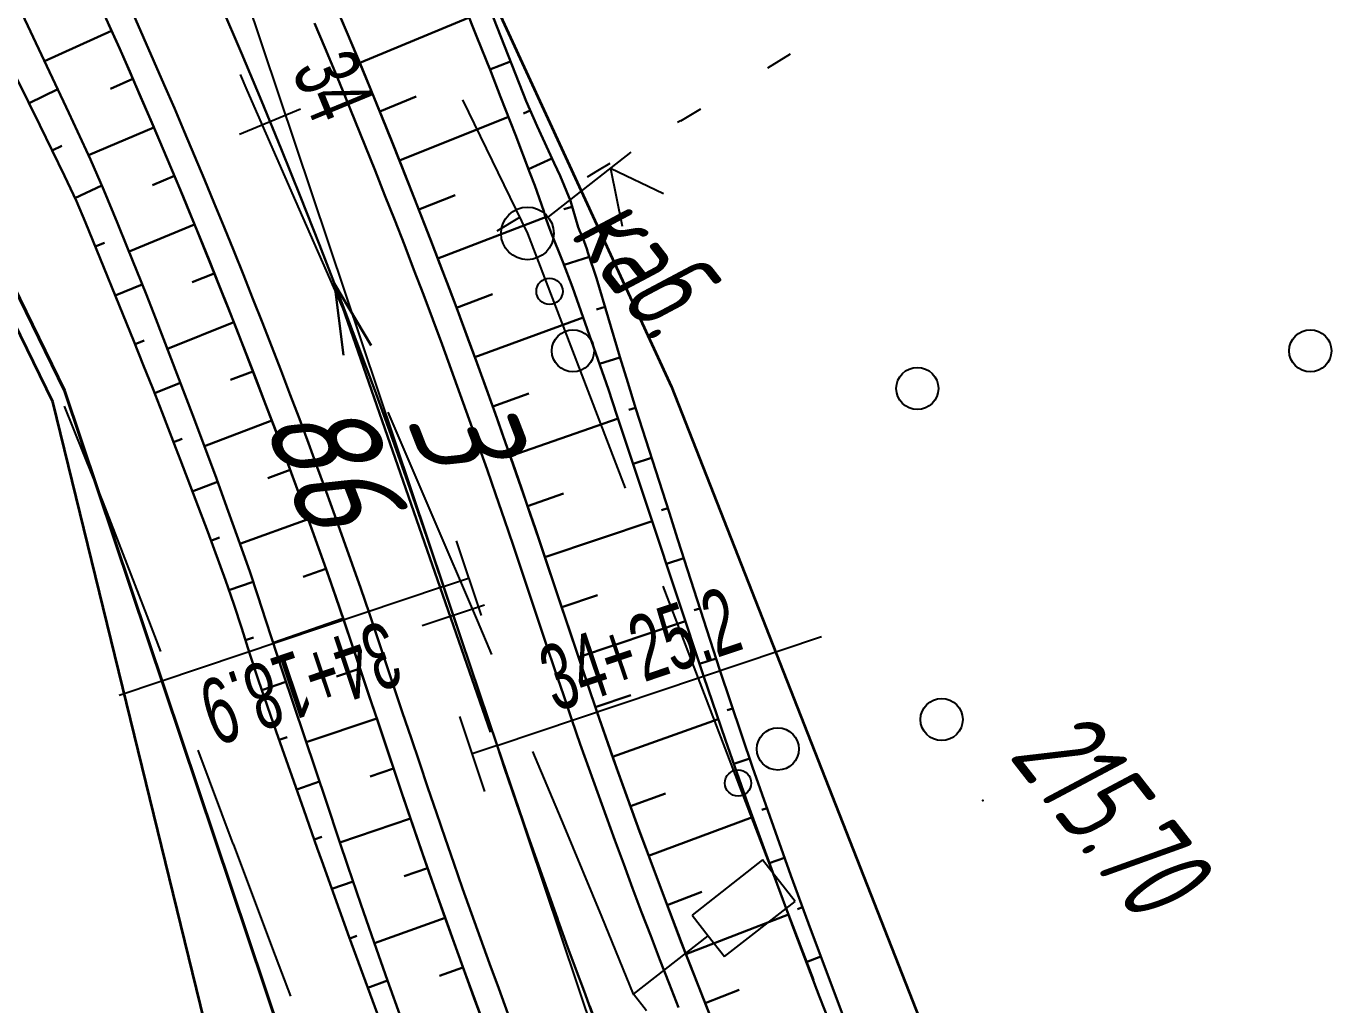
# Model space of a CAD drawing. Header units: millimetres. Extents: x -1799 to 6962, y -1020 to 4121.
# Drawn here: x 1359.6 to 1409.7, y 2787.8 to 2825 of the extents above; entities that cross this region are included whole.
import ezdxf
from ezdxf import colors
from ezdxf.entities.mleader import LeaderData, LeaderLine
from ezdxf.math import Vec2, Vec3

# ---------------------------------------------------------------- set-up
doc = ezdxf.new("R2010")
doc.units = ezdxf.units.MM
doc.linetypes.add('CONTI', pattern=[0])
doc.linetypes.add('DASHED', pattern=[0.75, 0.5, -0.25])
for name, color, linetype, lineweight in [('10', 1, 'Continuous', 35), ('КОПИЯ_ОСЬ_13_ОТКОСЫ', 7, 'Continuous', 30), ('ОСЬ_ВЕРХ_ПОКРЫТИЯ_ГРАНИЦЫ_ПОЛОС', 7, 'Continuous', 30), ('ОСЬ_ВЕРХ_ПОКРЫТИЯ_ОСЬ', 1, 'Continuous', 30), ('Отметки', 5, 'Continuous', 30), ('Уклоны ПЧ', 5, 'Continuous', 30)]:
    doc.layers.add(name, color=color, linetype=linetype, lineweight=lineweight)
for name, color, linetype in [('_Ростелеком', 6, 'Continuous'), ('NAD_MDEFAULT', 7, 'CONTI'), ('PI_OTDEFAULT', 172, 'CONTI'), ('PI_TTDEFAULT', 5, 'CONTI'), ('PLN_O', 7, 'CONTI'), ('SIT_LDEFAULT', 7, 'CONTI'), ('USLZNDEFAULT', 7, 'CONTI'), ('ZAPSKDEFAULT', 7, 'CONTI'), ('КОПИЯ_ОСЬ_ТАНГЕНСЫ', 1, 'Continuous'), ('ОСЬ_ВЕРХ_ПОКРЫТИЯ_ПИКЕТЫ', 1, 'Continuous'), ('ОСЬ_ВЕРХ_ПОКРЫТИЯ_РАЗБИВКА_КРИВ', 1, 'Continuous'), ('ОСЬ_ВЕРХ_ПОКРЫТИЯ_ТАНГЕНСЫ', 1, 'Continuous'), ('разметка', 7, 'Continuous')]:
    doc.layers.add(name, color=color, linetype=linetype)
doc.styles.add('eskd', font='spds.shx', dxfattribs={"width": 1.2, "oblique": 15})
doc.styles.get("Standard").update_dxf_attribs({"font": 'arial.ttf'})
doc.styles.add('STYLE1', font='romand.shx', dxfattribs={"width": 0.9})
doc.styles.add('ГОСТ', font='', dxfattribs={"oblique": 15, "height": 4})
doc.styles.get('ГОСТ').set_extended_font_data('GOST type A')
doc.linetypes.add('кабель_связи_проект.', pattern='A,10,-1,["/",STYLE1,S=3,R=0,X=0,Y=-1.5],-4.1', length=15.1)

# ---------------------------------------------------------------- blocks, each defined once
blk = doc.blocks.new('BL_2002')
at = {"color": 0}
blk.add_circle((0, 0), 0.8, dxfattribs=at)
blk = doc.blocks.new('BL_15')
at = {"color": 0}
for p, q in [((1, 7), (-1, 7)), ((-1, 7), (-1, 3.6)), ((1, 3.6), (1, 7)), ((-1, 3.6), (0, 3.6)), ((0, 0), (0, 3.6)), ((0, 3.6), (1, 3.6)), ((0.8, 0), (0, 0))]:
    blk.add_line(p, q, dxfattribs=at)
blk = doc.blocks.new('BL_4017')
at = {"color": 0}
for p, q in [((0, 1), (0, 5)), ((2, 5), (0, 4)), ((0, 4), (2, 3))]:
    blk.add_line(p, q, dxfattribs=at)
blk.add_circle((0, 0), 1, dxfattribs=at)
blk = doc.blocks.new('_None')
blk = doc.blocks.new('Стрелка')
at = {"layer": 'Уклоны ПЧ', "ltscale": 2}
for points in [[(-0.02342005360436872, -0.04794833697465961), (-0.02342005360436872, 17.97170368749525)], [(-0.02342005360436872, -0.04794833697465961), (-0.5784949510263147, 2.621650927669716)], [(-0.02342005360436872, -0.04794833697465961), (0.5316548438175772, 2.621650927669716)]]:
    blk.add_lwpolyline(points, dxfattribs=at)

msp = doc.modelspace()

# ---------------------------------------------------------------- linework, layer by layer
at = {"layer": '10'}
for points in [[(1030.225964376537, 3025.883480735508), (1104.975964376537, 3010.613480735024), (1151.695964376277, 3001.473480735359), (1215.755964376332, 2988.703480734875), (1216.365964376668, 2994.403480735061), (1243.415964376481, 2984.293480734726), (1269.335964376407, 2968.883480735508), (1297.015964376575, 2945.023480735173), (1332.735964376314, 2904.56348073521), (1362.135964376686, 2858.923480734614), (1384.095964376649, 2811.273480735173), (1401.175964376258, 2767.783480734949), (1401.175964376258, 2767.783480734949), (1485.925964376258, 2642.503480734688), (1601.055964376612, 2507.033480734949), (1669.735964376314, 2453.013480735396), (1726.415964376481, 2400.56348073521)], [(1760.115964376668, 2342.793480734726), (1707.955964376519, 2376.903480735061), (1709.695964376277, 2385.213480734651), (1686.985964376314, 2406.633480735508), (1678.735964376314, 2414.413480734837), (1657.195964376277, 2434.723480735359), (1636.585964376407, 2448.733480735135), (1627.165964376481, 2455.143480735284), (1599.395964376463, 2478.393480735284), (1588.965964376295, 2490.06348073521), (1534.405964376705, 2551.683480735322), (1492.265964376575, 2600.043480734726), (1473.155964376705, 2624.463480734651), (1464.325964376631, 2635.753480734688), (1463.265964376575, 2637.323480734986), (1433.870100619921, 2680.791883834091), (1407.405964376705, 2717.753480734688), (1388.775964376351, 2732.81348073521), (1374.555964376612, 2753.743480734912), (1360.595964376649, 2810.703480734875), (1341.325964376631, 2850.183480735322)]]:
    msp.add_lwpolyline(points, dxfattribs=at)
at = {"layer": '_Ростелеком', "linetype": 'кабель_связи_проект.', "lineweight": 40, "ltscale": 0.25}
msp.add_lwpolyline([(1005.298825246378, 3011.433074509178), (1187.778510607613, 2973.660002035474), (1227.197255203277, 2956.467397162144), (1280.342415852365, 2925.231267214206), (1309.925964375763, 2895.433480736253), (1337.915964376598, 2857.183480735322), (1337.915964376598, 2857.183480735322), (1347.899412545123, 2838.035459130456), (1361.042968405187, 2811.12793312074), (1379.445964376393, 2756.333480735694), (1407.405964375483, 2717.753480736551), (1433.870100619921, 2680.791883834091), (1452.860523050776, 2652.710268539761), (1464.812185617464, 2636.329245075968), (1503.778742229895, 2587.60112780371), (1547.892191517059, 2537.161961659242), (1576.995311511573, 2504.255318720278), (1600.13611286961, 2478.997808954132), (1627.714566454533, 2455.78653589954), (1657.195964376277, 2434.723480735359), (1696.714648970878, 2398.476130288479), (1727.091222252473, 2370.957340737258)], dxfattribs=at)
at = {"layer": 'PI_TTDEFAULT', "color": 5}
msp.add_point((1395.921700376444, 2795.559212735307, 215.696), dxfattribs=at)
at = {"layer": 'PLN_O'}
for p, q in [((1376.151700376426, 2822.169213734952), (1378.621700376398, 2817.099213735585)), ((1378.621700376398, 2817.099213735585), (1382.331700376419, 2807.429215735209)), ((1383.761700376412, 2803.699212734972), (1389.491700376451, 2788.759217735765))]:
    msp.add_line(p, q, dxfattribs=at)
for centre in [(1379.461700376423, 2814.899216735189), (1386.621700376398, 2796.229210735683)]:
    msp.add_circle(centre, 0.5, dxfattribs=at)
at = {"layer": 'SIT_LDEFAULT', "color": 7}
for p, q in [((1388.601700376437, 2823.899216735189), (1387.741700376451, 2823.379212735606)), ((1367.981700376442, 2822.539216734854), (1367.721700376433, 2823.129212735606)), ((1369.831700376419, 2818.329216734891), (1367.981700376442, 2822.539216734854)), ((1385.191700376405, 2821.819214735565), (1384.431700376395, 2821.359215734911)), ((1384.431700376395, 2821.369217735169), (1384.321700376409, 2821.309212735307)), ((1381.751700376402, 2819.759217735765), (1381.28170037643, 2819.479210735683)), ((1381.28170037643, 2819.479210735683), (1380.891700376416, 2819.239212735009)), ((1371.551700376449, 2814.409211734695), (1369.831700376419, 2818.329216734891)), ((1378.321700376409, 2817.70921473523), (1377.461700376423, 2817.189217735467)), ((1371.751700376402, 2813.95921473523), (1371.551700376449, 2814.409211734695)), ((1361.03170037643, 2810.539216734854), (1362.501700376402, 2806.889214735863)), ((1374.971700376433, 2806.499215735507), (1373.331700376419, 2810.309212735307)), ((1362.501700376402, 2806.889214735863), (1364.171700376444, 2802.579216734891)), ((1376.721700376433, 2802.399216735189), (1374.971700376433, 2806.499215735507)), ((1364.171700376444, 2802.579216734891), (1364.681700376395, 2801.229210735683)), ((1377.271700376421, 2801.109215734911), (1376.721700376433, 2802.399216735189)), ((1366.101700376437, 2797.479210735683), (1367.431700376395, 2793.919213734952)), ((1380.021700376421, 2794.599213735585), (1378.831700376419, 2797.429215735209)), ((1381.451700376414, 2791.159211734695), (1380.021700376421, 2794.599213735585)), ((1367.441700376405, 2793.919213734952), (1368.941700376405, 2789.929215735209)), ((1382.651700376426, 2788.20921473523), (1381.451700376414, 2791.159211734695)), ((1368.941700376405, 2789.929215735209), (1369.621700376398, 2788.129212735606)), ((1382.661700376435, 2788.189217735467), (1382.651700376426, 2788.20921473523))]:
    msp.add_line(p, q, dxfattribs=at)
at = {"layer": 'КОПИЯ_ОСЬ_13_ОТКОСЫ'}
for points in [[(1361.314391915143, 2828.147774346558), (1363.138610665143, 2824.107979424683), (1364.356628243268, 2821.307320244995), (1365.545348946393, 2818.494209893433), (1366.109313790143, 2817.128121026245), (1367.576598946393, 2813.470039971558), (1369.164733712018, 2809.329659112183), (1370.018005196393, 2807.01801360437), (1370.851257149518, 2804.69916594812), (1371.341003243268, 2803.304024346558), (1371.663757149518, 2802.37201751062), (1373.829528633893, 2795.91938079187), (1374.624450508893, 2793.595284112183), (1375.437927071393, 2791.27777922937), (1376.270202462018, 2788.96674407312), (1377.121032540143, 2786.662666924683)], [(1370.931110399057, 2826.70483969563), (1371.803668992807, 2824.65112875813), (1372.660114305307, 2822.590703953442), (1373.500446336557, 2820.523565281567), (1374.324420945932, 2818.449834812817), (1375.132282274057, 2816.369634617505), (1375.923542039682, 2814.283330906567), (1376.698444383432, 2812.190801609692), (1377.456745164682, 2810.092168797192), (1378.198688524057, 2807.987676609692), (1378.924030320932, 2805.877447117505), (1379.815387742807, 2803.22632407063), (1381.252399461557, 2798.944341648755), (1382.032672899057, 2796.736944187817), (1382.830524461557, 2794.535772312817), (1383.645710008432, 2792.34107016438), (1384.478229539682, 2790.152837742505), (1385.327838914682, 2787.971197117505), (1386.195026414682, 2785.796392430005)], [(1359.337281401249, 2825.650162010838), (1361.211915190312, 2821.68074062412), (1362.023743803593, 2819.905899315526), (1362.538575346562, 2818.746414452245), (1363.058839018437, 2817.483505516698), (1363.426026518437, 2816.579574852635), (1364.151612455937, 2814.768204003026), (1364.510010893437, 2813.860733299901), (1365.908326323124, 2810.217148094823), (1366.761170561405, 2807.931778221776), (1367.260682280155, 2806.556045799901), (1367.589722807499, 2805.637466698338), (1368.079346830937, 2804.258102684666), (1368.39032095203, 2803.333206444432), (1368.692261869999, 2802.405258446385), (1369.327881987187, 2800.427902489354), (1370.988831694218, 2795.500259667088), (1371.474122221562, 2794.045425682713), (1371.801575834843, 2793.076462059666), (1372.297730619999, 2791.624679833104), (1372.801636869999, 2790.17552211826), (1373.311829741093, 2788.728531151463), (1373.831116850468, 2787.28474453037)], [(1376.270465867807, 2825.634405125317), (1376.693561570932, 2824.582891453442), (1377.227008836557, 2823.242681492505), (1377.603473680307, 2822.283697117505), (1378.164997117807, 2820.843877781567), (1378.715290086557, 2819.399908055005), (1378.897174852182, 2818.917974461255), (1379.241901414682, 2817.946905125317), (1379.287311570932, 2817.794927586255), (1379.335407274057, 2817.64380453938), (1379.411823289682, 2817.418584812817), (1379.522418992807, 2817.121221531567), (1379.971393602182, 2816.020391453442), (1380.331745164682, 2815.05542563313), (1381.702350633432, 2811.170293797192), (1382.023639695932, 2810.191534031567), (1383.322956102182, 2806.28442953938), (1385.308063524057, 2800.305303562817), (1386.146442430307, 2797.851446140942), (1387.006549852182, 2795.405157078442), (1387.888385789682, 2792.96655844563), (1388.791706102182, 2790.53589438313), (1389.716510789682, 2788.113286961255), (1390.662555711557, 2785.69898032063)], [(1376.270519259861, 2825.634392618586), (1376.693523410251, 2824.582852243831), (1377.227062228611, 2823.242680429866), (1377.603578570774, 2822.283646463801), (1378.164916995456, 2820.84384620135), (1378.715250018528, 2819.399849771907), (1378.8972778353, 2818.918003916194), (1379.241935733249, 2817.94691550677), (1379.287425998142, 2817.794987558772), (1379.335374835422, 2817.64381873553), (1379.411882403781, 2817.418568491389), (1379.522371295383, 2817.121258615901), (1379.971284869602, 2816.020348429133), (1380.331727984836, 2815.055477976252), (1381.702228549411, 2811.170239328791), (1382.023639682224, 2810.191590189387), (1383.322860721042, 2806.284378885676), (1385.308124545505, 2800.305317758967), (1386.146539691379, 2797.851498484065), (1387.006650927951, 2795.405194162776), (1387.888387683322, 2792.966603159358), (1388.791681292942, 2790.53590857928), (1389.716466906955, 2788.113316416194), (1390.662660602024, 2785.699002146174)], [(1377.067983630588, 2825.966877817561), (1378.57109260886, 2822.116055368831), (1378.986785891941, 2821.16940391009), (1379.642267230442, 2819.7613266701), (1379.859434131076, 2819.291203379084), (1380.257701877048, 2818.336743235041), (1380.544147494724, 2817.339596628596), (1380.604686740329, 2817.204823374202), (1380.662994388034, 2817.069065927913), (1380.71905517905, 2816.932366251399), (1380.772853854587, 2816.794762491633), (1380.824375155857, 2816.656288980891), (1380.873607638767, 2816.516987680842), (1380.92053413718, 2816.376889109065), (1381.24099922507, 2815.393299936702), (1381.68823814719, 2813.906281351497), (1382.128271106174, 2812.41770255511), (1382.44097137778, 2811.432759165217), (1382.740673068454, 2810.443516611506), (1384.000713351657, 2806.511841654231), (1384.33454132407, 2805.463581919123), (1385.931938174655, 2800.514653086116), (1387.173057559421, 2796.836766123225), (1388.62658882468, 2792.719365000178), (1389.291494372776, 2790.896054148127), (1390.825689319065, 2786.807354807307)], [(1372.252399461557, 2823.577642430005), (1376.404010789682, 2825.30249594563)], [(1362.830261055768, 2824.790718682495), (1360.285827462018, 2823.641792901245)], [(1377.982116702487, 2823.624955057551), (1377.196895602634, 2823.318459391047)], [(1359.027100737187, 2823.387161522557), (1359.67791860828, 2822.082290917088), (1360.107972319218, 2821.210251122166), (1361.04022329578, 2819.284469872166), (1361.497559721562, 2818.317215233495), (1361.837037260624, 2817.511276512791), (1363.673402006718, 2813.012985497166), (1364.029725248905, 2812.108841210057), (1364.392213041874, 2811.206955223729), (1364.748658354374, 2810.302688866307), (1365.270264799687, 2808.941208153416), (1365.44256704578, 2808.486740379979), (1366.48358267078, 2805.762131004979), (1367.153626616093, 2803.936569481541), (1367.470948393437, 2803.017563133885), (1367.774659330937, 2802.093887596776), (1368.069764311405, 2801.165970116307), (1368.408326323124, 2800.119308739354), (1369.086060698124, 2798.184402733495), (1370.135560209843, 2795.21394374912), (1370.639771635624, 2793.760879784276), (1370.809510405155, 2793.276901512791), (1371.851441557499, 2790.38157680576), (1372.202943022343, 2789.418075829198), (1372.558533842655, 2788.45613124912), (1372.919312651249, 2787.496078758885)], [(1359.698060209843, 2822.041488915135), (1360.787720854374, 2822.578872948338)], [(1363.641052071393, 2822.962471612183), (1362.787780587018, 2822.590523369995)], [(1373.013141649057, 2821.728033055005), (1374.401081102182, 2822.29321860188)], [(1378.723966601779, 2821.767918466975), (1378.466703418186, 2821.654950022151)], [(1364.434020821393, 2821.12641204187), (1361.951354805768, 2820.064034112183)], [(1373.760944383432, 2819.873052586255), (1377.899616258432, 2821.524541844067)], [(1360.575562651249, 2820.244308739354), (1360.94012563953, 2820.420791893651)], [(1379.554971698215, 2819.948849558284), (1378.664075854709, 2819.534123300959)], [(1365.214538399518, 2819.28510344812), (1364.384704415143, 2818.936592705933)], [(1361.439332182499, 2818.440445213963), (1362.46014517078, 2818.923111229588)], [(1374.495807664682, 2818.01294516438), (1375.879108445932, 2818.553716648755)], [(1380.324262622287, 2818.105038523127), (1380.009429934909, 2818.014599680354)], [(1375.217243211557, 2816.147588719067), (1379.312458055307, 2817.715215672192)], [(1365.981384102643, 2817.437813409058), (1363.493591133893, 2816.410713799683)], [(1362.210877592655, 2816.595474510838), (1362.559327299687, 2816.737716942479)], [(1380.973175052097, 2816.215317606379), (1380.015064242771, 2815.903153299739)], [(1366.729186837018, 2815.582832940308), (1365.896423165143, 2815.248848565308)], [(1362.966798002812, 2814.743820458104), (1363.993470366093, 2815.162948876073)], [(1375.925739305307, 2814.277349461255), (1377.294391649057, 2814.790166844067)], [(1381.568029406955, 2814.305962442805), (1381.246368411472, 2814.209217905452)], [(1367.473571602643, 2813.72650969812), (1364.949889962018, 2812.71430266687)], [(1376.621051805307, 2812.401983250317), (1380.735553758432, 2813.911016453442)], [(1363.721253569218, 2812.891586571385), (1364.06512563953, 2813.027115135838)], [(1382.137462619236, 2812.388749002864), (1381.359525683811, 2812.141770243098)], [(1368.193786446393, 2811.86078704187), (1367.347595040143, 2811.536202080933)], [(1364.46063345203, 2811.033310204198), (1365.446046049687, 2811.421737938573)], [(1377.302936570932, 2810.521978367505), (1378.677936570932, 2811.015264500317)], [(1377.971881883432, 2808.637090672192), (1382.063190477182, 2810.07251547688)], [(1382.730043414524, 2810.478600382258), (1382.469663623264, 2810.399712442805)], [(1368.910095040143, 2809.993477471558), (1366.357360665143, 2809.01410735437)], [(1365.183228666874, 2809.168411522557), (1365.512940580937, 2809.294723778416)], [(1383.339874270847, 2808.573845743586), (1382.636524203708, 2808.348431467463)], [(1369.613708321393, 2808.121285088745), (1368.758483712018, 2807.805855401245)], [(1365.896058256718, 2807.299759178807), (1366.857239897343, 2807.667038231541)], [(1378.627399461557, 2806.747564305005), (1379.994342820932, 2807.216436375317)], [(1383.950262072971, 2806.669262766291), (1383.715812686374, 2806.594128488948)], [(1370.299255196393, 2806.242500909058), (1367.706970040143, 2805.306954034058)], [(1379.285602586557, 2804.802740086255), (1383.360065477182, 2806.17261313313)], [(1366.605530912968, 2805.429855614354), (1366.927552397343, 2805.548050194432)], [(1384.560176852634, 2804.7645348305), (1383.898426059177, 2804.550938486506)], [(1370.970641915143, 2804.358467705933), (1370.103942696393, 2804.054268487183)], [(1367.287232573124, 2803.549667626073), (1368.210328276249, 2803.868484764745)], [(1379.922565477182, 2802.90698813313), (1381.281208055307, 2803.362798680005)], [(1385.174520495822, 2802.861225962092), (1384.953935626438, 2802.790028452327)], [(1371.629821602643, 2802.47016204187), (1368.967712227643, 2801.548042901245)], [(1380.559040086557, 2801.010869969067), (1384.621295945932, 2802.374029148755)], [(1367.915467436405, 2801.651016503026), (1368.225709135624, 2801.749679833104)], [(1372.267028633893, 2800.574532159058), (1371.376891915143, 2800.275704034058)], [(1385.788862231662, 2800.957920908381), (1385.158946994236, 2800.754597544123)], [(1368.537537748905, 2799.750320702245), (1369.448731596562, 2800.069504051854)], [(1381.195270555307, 2799.114751805005), (1382.549274461557, 2799.569219578442)], [(1386.42248726218, 2799.060978769709), (1386.21343231528, 2798.990429758479)], [(1372.903503243268, 2798.678413994995), (1370.221130196393, 2797.778145440308)], [(1381.857624070932, 2797.227666844067), (1385.869098680307, 2798.655645359692)], [(1369.199586088749, 2797.863083153416), (1369.503052885624, 2797.97029140537)], [(1387.061967853, 2797.165966867854), (1386.45658302634, 2796.961674570491)], [(1373.539733712018, 2796.782417901245), (1372.645690743268, 2796.482247002808)], [(1369.865845854374, 2795.977310448338), (1370.725648100468, 2796.281112938573)], [(1382.534626024057, 2795.345708836255), (1383.868610399057, 2795.83081625813)], [(1387.723175052097, 2795.278454660823), (1387.522346499851, 2795.207554697444)], [(1374.179870430768, 2794.887520440308), (1371.498962227643, 2793.971993096558)], [(1383.224323289682, 2793.46851157063), (1387.174762742807, 2794.935186375317)], [(1370.525818998905, 2794.089340477635), (1370.812989409062, 2794.188980370213)], [(1374.832458321393, 2792.99701751062), (1373.940856758893, 2792.68598235437)], [(1388.388952258518, 2793.392521738459), (1387.807586673191, 2793.187291025569)], [(1371.195313627812, 2792.204757958104), (1372.000489409062, 2792.494491844823)], [(1383.926960008432, 2791.59595297688), (1385.240192430307, 2792.093755711255)], [(1389.067216876438, 2791.511074900081), (1388.874143603733, 2791.440663217952)], [(1375.497253243268, 2791.11078704187), (1372.809509102643, 2790.15326751062)], [(1384.642047899057, 2789.728155125317), (1388.530475633432, 2791.232061375317)], [(1371.872803862187, 2790.323013573338), (1372.140748198124, 2790.420761376073)], [(1389.764135363986, 2789.636441111018), (1389.211191180637, 2789.428959726741)], [(1376.174743477643, 2789.22895110437), (1375.280944649518, 2788.903877862183)], [(1372.562501127812, 2788.445694237401), (1373.312256987187, 2788.727402001073)], [(1385.369831102182, 2787.865240086255), (1386.662555711557, 2788.37524985188)]]:
    msp.add_lwpolyline(points, dxfattribs=at)
at = {"layer": 'КОПИЯ_ОСЬ_ТАНГЕНСЫ'}
msp.add_line((1323.411700375853, 2958.73921473549), (1391.091700375846, 2757.049214736012), dxfattribs=at)
at = {"layer": 'ОСЬ_ВЕРХ_ПОКРЫТИЯ_ГРАНИЦЫ_ПОЛОС', "linetype": 'Continuous', "lineweight": 30}
for points in [[(1377.881316002351, 2787.482249829372), (1377.53088747839, 2788.429447853391), (1377.183618044257, 2789.377808642027), (1376.839511558073, 2790.327321662021), (1376.498571842743, 2791.277976362419), (1376.160802686247, 2792.229762181093), (1375.826207840882, 2793.182668544737), (1375.494791024141, 2794.136684864213), (1375.166555917918, 2795.091800544796), (1374.841506168954, 2796.048004972202), (1374.520505017756, 2797.002175994602), (1374.202392082641, 2797.950169462164), (1373.884279147527, 2798.898162929726), (1373.566166212413, 2799.846156395425), (1373.248053277386, 2800.794149862987), (1372.929940342272, 2801.742143333343), (1372.611827407158, 2802.690136799974), (1372.291633041526, 2803.615238852252), (1371.968351896337, 2804.538690284279), (1371.641819842547, 2805.460968388629), (1371.312041135427, 2806.382061717485), (1370.979020070614, 2807.301958846313), (1370.64276098391, 2808.220648358029), (1370.303268251513, 2809.138118860697), (1369.960546289463, 2810.054358967965), (1369.614599553935, 2810.969357316767), (1369.265432541122, 2811.883102556144), (1368.913049787292, 2812.795583354694), (1368.557455868324, 2813.706788394985), (1368.198655400231, 2814.61670637728), (1367.836653038432, 2815.525326018606), (1367.471453478307, 2816.432636048098), (1367.103061454904, 2817.338625224692), (1366.731481742705, 2818.243282308255), (1366.356719155689, 2819.146596088459), (1365.978778547471, 2820.048555364286), (1365.59766481093, 2820.949148954277), (1365.213382878233, 2821.84836570212), (1364.825937721102, 2822.746194454295), (1364.435334349904, 2823.642624091742), (1364.041577814709, 2824.53764350192), (1363.644673204437, 2825.43124159464)], [(1376.944021229583, 2787.133708171931), (1376.59243617426, 2788.084032266785), (1376.244020634718, 2789.035522964236), (1375.898778481913, 2789.988169694704), (1375.556713551437, 2790.941961873707), (1375.217829643758, 2791.896888903727), (1374.882130523512, 2792.852940176998), (1374.549619920386, 2793.810105069925), (1374.220301528441, 2794.76837295146), (1373.894207270359, 2795.727650029969), (1373.572702718704, 2796.683317401831), (1373.254345264149, 2797.632038624411), (1372.936232329035, 2798.580032091972), (1372.618119394125, 2799.52802555674), (1372.300006458865, 2800.476019025234), (1371.981893523489, 2801.424012496521), (1371.665284554978, 2802.367524062668), (1371.347214283285, 2803.286489206751), (1371.02510043543, 2804.20660625716), (1370.699747317887, 2805.12555449867), (1370.371159302022, 2806.043322150049), (1370.039340668629, 2806.95989782681), (1369.704295738464, 2807.875270156575), (1369.36602887259, 2808.789427784656), (1369.024544471942, 2809.702359370341), (1368.679846977067, 2810.614053587814), (1368.331940868587, 2811.52449913082), (1367.980830666997, 2812.433684707073), (1367.626520932428, 2813.341599040118), (1367.269016264685, 2814.24823087306), (1366.908321303441, 2815.153568961111), (1366.544440727166, 2816.057602078107), (1366.177379254581, 2816.96031902117), (1365.807141644016, 2817.861708592077), (1365.43373269222, 2818.761759619613), (1365.057157236452, 2819.660460944672), (1364.677420151807, 2820.557801427704), (1364.294526353866, 2821.453769950581), (1363.908480796885, 2822.348355401692), (1363.519288473422, 2823.241546702956), (1363.126954416492, 2824.133332780947), (1362.731483696969, 2825.023702587386)]]:
    msp.add_lwpolyline(points, dxfattribs=at)
at = {"layer": 'ОСЬ_ВЕРХ_ПОКРЫТИЯ_ГРАНИЦЫ_ПОЛОС', "linetype": 'Continuous'}
for points in [[(1384.356401010338, 2787.709363015753), (1384.002489577377, 2788.612727682491), (1383.651518729408, 2789.517280103092), (1383.303492449932, 2790.423010709149), (1382.958414691509, 2791.329909914558), (1382.616289375359, 2792.237968121109), (1382.277120391294, 2793.147175713827), (1381.940911598251, 2794.057523069357), (1381.607666823382, 2794.969000552234), (1381.277389862729, 2795.881598505576), (1380.950084480903, 2796.795307272499), (1380.625754410905, 2797.710117171903), (1380.304332596172, 2798.626226867934), (1379.986370081586, 2799.573772075971), (1379.668407566942, 2800.521317282145), (1379.350445052385, 2801.468862489251), (1379.03248253777, 2802.416407695425), (1378.714520023155, 2803.36395290253), (1378.396557508599, 2804.311498108705), (1378.075667666688, 2805.265384295409), (1377.750375464946, 2806.221755853308), (1377.421671537342, 2807.176960177173), (1377.089560072063, 2808.13098509555), (1376.754045300748, 2809.083818455611), (1376.415131498399, 2810.03544811291), (1376.072822983269, 2810.985861944419), (1375.727124116975, 2811.935047841084), (1375.378039304293, 2812.882993705955), (1375.025572993074, 2813.829687466298), (1374.669729674244, 2814.775117051241), (1374.310513881917, 2815.719270420645), (1373.947930192991, 2816.662135544618), (1373.581983227408, 2817.603700408165), (1373.212677647922, 2818.543953011197), (1372.840018160039, 2819.482881378767), (1372.464009512109, 2820.420473544312), (1372.084656495028, 2821.356717560825), (1371.701963942303, 2822.291601500859), (1371.315936730107, 2823.225113451866), (1370.926579777102, 2824.157241519925), (1370.533898044212, 2825.087973828812)], [(1371.551243656819, 2825.250035420445), (1371.941076850062, 2824.323838173797), (1372.327630390626, 2823.396267356736), (1372.710899438951, 2822.467334584718), (1373.090879196514, 2821.537051486236), (1373.467564905974, 2820.605429709342), (1373.840951851258, 2819.672480916989), (1374.211035357506, 2818.738216791687), (1374.57781079133, 2817.802649027121), (1374.941273560698, 2816.865789339331), (1375.301419115081, 2815.927649457392), (1375.658242945423, 2814.988241127146), (1376.011740584285, 2814.047576105607), (1376.361907605964, 2813.105666176801), (1376.708739626376, 2812.162523128477), (1377.052232303055, 2811.218158770737), (1377.392381335705, 2810.272584926722), (1377.729182465477, 2809.32581343354), (1378.062631475632, 2808.377856148792), (1378.392724191517, 2807.428724935663), (1378.719456480301, 2806.478431680624), (1379.042824251324, 2805.526988281322), (1379.36126832336, 2804.579969350633), (1379.676453505186, 2803.64070074485), (1379.991638687099, 2802.701432136272), (1380.306823868983, 2801.762163529557), (1380.622009050896, 2800.82289492098), (1380.93719423278, 2799.883626314265), (1381.252379414635, 2798.944357708481), (1381.572780083758, 2798.031275039923), (1381.896055563129, 2797.119558273268), (1382.22229625175, 2796.2089391783), (1382.55149842788, 2795.299427399797), (1382.883658338464, 2794.39103256577), (1383.218772199101, 2793.48376429492), (1383.556836194135, 2792.577632192907), (1383.89784647665, 2791.67264584956), (1384.241799168676, 2790.768814848189), (1384.588690360726, 2789.866148752545), (1384.93851611281, 2788.964657113341), (1385.291272453478, 2788.064349472907), (1385.646955380196, 2787.165235358675)]]:
    msp.add_lwpolyline(points, dxfattribs=at)
at = {"layer": 'ОСЬ_ВЕРХ_ПОКРЫТИЯ_ОСЬ'}
msp.add_lwpolyline([(1208.069494486766, 2976.872902832379, -0.226023960225), (1375.440619587529, 2803.690267987934), (1375.440619587529, 2803.690267987934), (1377.467192217193, 2797.650973756251), (1377.467192217193, 2797.650973756251, 0.04801491963100001), (1400.892409564907, 2745.154997527053)], format="xyb", dxfattribs=at)
at = {"layer": 'ОСЬ_ВЕРХ_ПОКРЫТИЯ_ПИКЕТЫ'}
for p, q in [((1367.690780251063, 2820.870808286977), (1370.002020339287, 2821.823787434411)), ((1367.690780251063, 2820.870808286977), (1370.002020339287, 2821.823787434411)), ((1374.620853261042, 2802.204014264432), (1376.990970307301, 2802.999341359747))]:
    msp.add_line(p, q, dxfattribs=at)
at = {"layer": 'ОСЬ_ВЕРХ_ПОКРЫТИЯ_РАЗБИВКА_КРИВ'}
for p, q in [((1375.911470149449, 2805.430469053251), (1376.865862662651, 2802.586328599987)), ((1375.440619587529, 2803.690267987934), (1376.388666406021, 2804.00839882755)), ((1375.440619587529, 2803.690267987934), (1363.116010947075, 2799.55456709714)), ((1377.467192217193, 2797.650973756251), (1389.791800857764, 2801.786674647045)), ((1376.041949142158, 2798.754913146061), (1376.996341655418, 2795.910772690934)), ((1377.467192217193, 2797.650973756251), (1376.519145398759, 2797.332842918498))]:
    msp.add_line(p, q, dxfattribs=at)
at = {"layer": 'ОСЬ_ВЕРХ_ПОКРЫТИЯ_ТАНГЕНСЫ'}
msp.add_line((1323.411700375853, 2958.73921473549), (1391.091700375846, 2757.049214736012), dxfattribs=at)
at = {"layer": 'разметка', "lineweight": 30, "ltscale": 7}
msp.add_lwpolyline([(1120.983679200939, 2999.17721018513), (1121.093009258135, 2999.155369886582, -0.007450627614020565), (1161.630804334543, 2990.620636788582, -0.03067079203041043), (1208.069494486766, 2976.872902832379, -0.2260239602280732), (1375.440619586976, 2803.690267987934, -0.2260239602280732)], format="xyb", dxfattribs=at)
at = {"layer": 'разметка', "linetype": 'DASHED', "lineweight": 30, "ltscale": 14}
msp.add_lwpolyline([(1375.440619586976, 2803.690267987934), (1375.440619586976, 2803.690267987934), (1377.467192217193, 2797.650973756251, 0.0360955927756009), (1377.467192217164, 2797.650973757182, 0.04777888699297016), (1400.892409564995, 2745.154997527053, 0.01890749767482921), (1420.083030797201, 2714.635787578684, 0.005772557067543903), (1420.083030796823, 2714.635787578684), (1420.083030796852, 2714.635787578684)], format="xyb", dxfattribs=at)

# ---------------------------------------------------------------- block references
at = {"layer": 'USLZNDEFAULT', "color": 7, "rotation": 307.9999999999999}
for name, p in [('BL_4017', (1378.621700376398, 2817.099213735585)), ('BL_15', (1382.651700376426, 2788.20921473523))]:
    msp.add_blockref(name, p, dxfattribs=at)
at = {"layer": 'ZAPSKDEFAULT', "color": 7, "rotation": 307.9999999999999}
for p in [(1380.351700376437, 2812.639214735863), (1408.351700376437, 2812.639214735863), (1393.427920376425, 2811.211102735636), (1394.351700376437, 2798.639214735863), (1388.130966376406, 2797.522859734868)]:
    msp.add_blockref('BL_2002', p, dxfattribs=at)
at = {"layer": 'Уклоны ПЧ', "rotation": 199.1916339457901}
msp.add_blockref('Стрелка', (1371.283828914553, 2815.128059833695), dxfattribs=at)

# ---------------------------------------------------------------- texts
at = {"layer": 'NAD_MDEFAULT', "color": 7, "style": 'eskd', "oblique": 10, "width": 0.8}
msp.add_text('каб.', height=3.5, rotation=307.9999999999999, dxfattribs=at).set_placement((1380.18622537645, 2817.068745735486))
at = {"layer": 'PI_OTDEFAULT', "color": 172, "style": 'eskd', "oblique": 10, "width": 0.8}
msp.add_text('215.70', height=3.5, rotation=307.9999999999999, dxfattribs=at).set_placement((1396.859229376432, 2797.261390734849))
at = {"layer": 'ОСЬ_ВЕРХ_ПОКРЫТИЯ_ПИКЕТЫ', "width": 0.6}
msp.add_text('34', height=2.5, rotation=292.407516293784, dxfattribs=at).set_placement((1369.661356859966, 2823.305829402444))
at = {"layer": 'ОСЬ_ВЕРХ_ПОКРЫТИЯ_РАЗБИВКА_КРИВ', "width": 0.6}
for s, rotation, p in [('34+25.2', 18.549923474545, (1379.678243844633, 2798.920324260754)), ('34+18.9', 198.549923474545, (1373.229567960205, 2802.420917484363))]:
    msp.add_text(s, height=2.5, rotation=rotation, dxfattribs=at).set_placement(p)
at = {"layer": 'Уклоны ПЧ', "style": 'ГОСТ', "oblique": 15}
for s, p in [('86', (1368.513621059255, 2810.030472522055)), ('3', (1373.984213702972, 2810.053773418454))]:
    msp.add_text(s, height=4, rotation=291.191957, dxfattribs=at).set_placement(p)

# ---------------------------------------------------------------- leaders
at = {"layer": 'Отметки', "ltscale": 0.2}
ml = msp.add_multileader_mtext('Standard', dxfattribs=at)
ml.set_content('218,19', color=256, style='ГОСТ')
ml.set_leader_properties()
ml.set_arrow_properties(name='NONE')
ml.build(insert=Vec2(0, 0))
ml.multileader.update_dxf_attribs({"text_left_attachment_type": 6, "text_right_attachment_type": 6, "dogleg_length": 0.36, "arrow_head_size": 2})
ctx = ml.context
ctx.base_point, ctx.arrow_head_size, ctx.landing_gap_size, ctx.plane_origin, ctx.plane_x_axis, ctx.plane_y_axis = Vec3(1413.171630147601, 2808.617569619058), 2, 0, Vec3(1359.507300265288, 2757.121897283395), Vec3(0.3709865592511069, -0.9286382357274684), Vec3(0.9286382357274684, 0.3709865592511069)
ctx.left_attachment, ctx.right_attachment, ctx.text_align_type = 6, 6, 2
notes = []
notes.append((ctx, [(1, (1, 1, 0), (1420.288430347175, 2790.803089238157), (-0.3709865592511067, 0.9286382357274684), 0.3600000000000002, [(0, [(1386.372061665325, 2774.369149096695)], 0, [])])]))
ctx.mtext.insert, ctx.mtext.text_direction, ctx.mtext.rotation, ctx.mtext.alignment, ctx.mtext.line_spacing_style, ctx.mtext.flow_direction = Vec3(1424.42700934248, 2792.844096283813), Vec3(0.3709865592511069, -0.9286382357274684), 5.092460147924585, 3, 2, 5
ml = msp.add_multileader_mtext('Standard', dxfattribs=at)
ml.set_content('218,32', color=256, style='ГОСТ')
ml.set_leader_properties()
ml.set_arrow_properties(name='NONE')
ml.build(insert=Vec2(0, 0))
ml.multileader.update_dxf_attribs({"text_left_attachment_type": 6, "text_right_attachment_type": 6, "dogleg_length": 0.36, "arrow_head_size": 2})
ctx = ml.context
ctx.base_point, ctx.arrow_head_size, ctx.landing_gap_size, ctx.plane_origin, ctx.plane_x_axis, ctx.plane_y_axis = Vec3(1421.518472610997, 2791.052195699883), 2, 0, Vec3(1368.188528871027, 2738.719501780731), Vec3(0.3709865592511069, -0.9286382357274684), Vec3(0.9286382357274684, 0.3709865592511069)
ctx.left_attachment, ctx.right_attachment, ctx.text_align_type = 6, 6, 2
notes.append((ctx, [(1, (1, 1, 0), (1428.969658952914, 2772.400693735492), (-0.3709865592511067, 0.9286382357274684), 0.3600000000000002, [(0, [(1395.053290271064, 2755.966753594031)], 0, [])])]))
ctx.mtext.insert, ctx.mtext.text_direction, ctx.mtext.rotation, ctx.mtext.alignment, ctx.mtext.line_spacing_style, ctx.mtext.flow_direction = Vec3(1433.10823794822, 2774.441700781149), Vec3(0.3709865592511069, -0.9286382357274684), 5.092460147924585, 3, 2, 5
for ctx, leaders in notes:
    for number, flags, end, landing, length, lines in leaders:
        leader = LeaderData()
        leader.index, (leader.has_last_leader_line, leader.has_dogleg_vector, leader.attachment_direction) = number, flags
        leader.last_leader_point, leader.dogleg_vector, leader.dogleg_length = Vec3(end), Vec3(landing), length
        for number, points, colour, breaks in lines:
            line = LeaderLine()
            line.index, line.vertices, line.color, line.breaks = number, Vec3.list(points), colors.encode_raw_color(colour), breaks
            leader.lines.append(line)
        ctx.leaders.append(leader)

doc.saveas('drawing.dxf')
